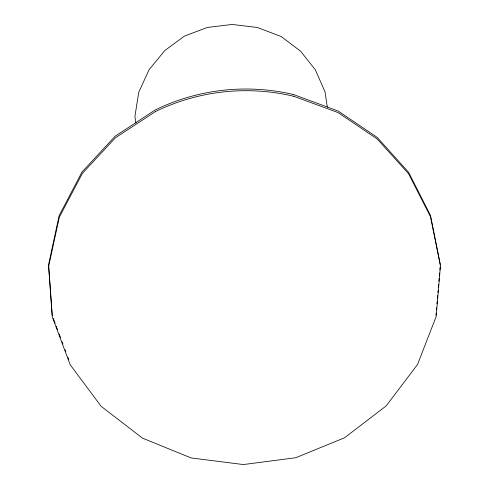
<?xml version="1.0" encoding="UTF-8"?>
<svg xmlns="http://www.w3.org/2000/svg" width="489" height="489" viewBox="0 0 489 489"><rect width="100%" height="100%" fill="white"/><g stroke="black" fill="none" stroke-linecap="round" stroke-linejoin="round"><path stroke-width="0.73" d="M435.956 315.222L436.151 312.96M436.414 309.94L436.61 307.679M436.934 303.907L437.135 301.646M437.392 298.632L437.655 295.613M437.918 292.599L438.113 290.338M438.376 287.318L438.639 284.305M438.902 281.285L439.165 278.272M439.36 276.01L439.623 272.99M439.886 269.977L440.149 266.957M155.294 111.675L115.416 137.782L82.409 173.338L59.352 217.085L48.68 266.267L52.299 317L70.245 364.843L101.107 406.28L142.452 438.12L191.12 457.942L243.394 464.55L295.686 457.747L344.482 437.814L386.176 405.907L417.527 364.501L436.145 316.603L440.461 265.949L430.491 216.761L408.529 173.681L377.043 138.839L338.046 112.592L293.626 96.229M293.553 94.548L338.021 110.966L377.117 137.323L408.621 172.293L430.528 215.545L440.344 264.696M53.264 318.315L55.147 323.308M56.217 326.163L57.561 329.727M59.169 334.005L60.508 337.575M62.121 341.854L62.922 343.993M65.068 349.702L65.874 351.842M68.02 357.545L68.827 359.684M327.318 107.189L324.996 91.804L315.387 69.884L300.564 51.168L281.224 36.541L257.336 27.47L232.116 24.45L207.379 27.451L184.396 36.125L164.781 50.569L149.053 69.75L138.742 92.299L134.921 116.431L135.918 123.063M52.195 315.46L48.539 264.806L59.114 215.692L82.011 172.006L115.019 136.321L154.97 110.086A197.587 188.124 -4.5 0 1 293.547 94.573M155.288 111.657A197.58 188.124 -4.5 0 1 293.62 96.247"/></g></svg>
